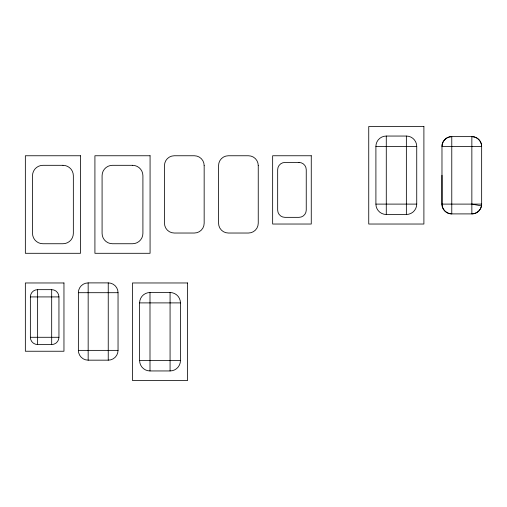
<?xml version="1.0" encoding="UTF-8"?>
<svg xmlns="http://www.w3.org/2000/svg" width="507" height="507" viewBox="0 0 507 507"><rect width="100%" height="100%" fill="white"/><g stroke="black" fill="none" stroke-linecap="round" stroke-linejoin="round"><path stroke-width="0.76" d="M88.167 360.173L88.167 282.893L108.245 282.893A9.798 9.798 0 0 1 118.042 292.697L118.042 350.369A9.798 9.798 0 0 1 108.245 360.166L88.167 360.173A9.798 9.798 0 0 1 78.37 350.369L78.37 292.697A9.798 9.798 0 0 1 88.167 282.9M441.977 204.106L481.65 204.106A9.798 9.798 0 0 1 471.852 213.903L471.852 136.63A9.798 9.798 0 0 1 481.65 146.428L441.977 146.428A9.798 9.798 0 0 1 451.775 136.63L451.775 213.903A9.798 9.798 0 0 1 441.977 204.106L441.977 146.428C441.838 141.193 446.54 136.497 451.775 136.63L471.852 136.63C477.068 136.497 481.751 141.155 481.65 146.371L481.65 204.106C481.777 209.334 477.093 214.043 471.852 213.903L451.775 213.903C446.54 214.036 441.838 209.34 441.977 204.106L441.977 175.264M386.283 136.053L406.361 136.053A10.374 10.374 0 0 1 416.735 146.428L416.735 204.106A10.374 10.374 0 0 1 406.361 214.48L386.283 214.48A10.374 10.374 0 0 1 375.909 204.106L375.902 146.428A10.374 10.374 0 0 1 386.283 136.053L386.283 214.48M375.902 146.428L416.735 146.428M375.902 204.106L416.735 204.106M37.626 289.655L51.682 289.655A7.263 7.263 0 0 1 58.945 296.918L58.945 337.288A7.263 7.263 0 0 1 51.682 344.551L37.626 344.551A7.263 7.263 0 0 1 30.363 337.288L30.363 296.918A7.263 7.263 0 0 1 37.626 289.655L37.626 344.551M149.996 292.52L170.073 292.52A10.374 10.374 0 0 1 180.448 302.894L180.448 360.572A10.374 10.374 0 0 1 170.073 370.947L149.996 370.947A10.374 10.374 0 0 1 139.621 360.572L139.621 302.894A10.374 10.374 0 0 1 149.996 292.52L149.996 370.947M78.37 292.697L118.042 292.697M30.363 296.918L58.945 296.918M139.621 302.894L180.448 302.894M30.363 337.288L58.945 337.288M78.37 350.369L118.042 350.369M139.621 360.572L180.448 360.572M471.852 204.106L481.485 205.886M406.361 136.053L406.361 214.48M170.073 292.52L170.073 370.947M108.245 282.893L108.245 360.173M51.682 289.655L51.682 344.551M204.163 165.555L204.163 223.232A9.798 9.798 0 0 1 194.358 233.03L174.281 233.03A9.798 9.798 0 0 1 164.483 223.232L164.483 165.555A9.798 9.798 0 0 1 174.281 155.757L194.358 155.757A9.798 9.798 0 0 1 204.156 165.555M258.247 165.555L258.247 223.232A9.798 9.798 0 0 1 248.443 233.03L228.365 233.03A9.798 9.798 0 0 1 218.568 223.232L218.568 165.555A9.798 9.798 0 0 1 228.365 155.757L248.443 155.757A9.798 9.798 0 0 1 258.247 165.555M423.896 126.496L368.741 126.496L368.741 224.031L423.896 224.031L423.896 126.496M80.505 155.757L25.35 155.757L25.35 253.297L80.505 253.297L80.505 155.757M150.072 155.757L94.917 155.757L94.917 253.297L150.072 253.297L150.072 155.757M311.266 155.757L272.652 155.757L272.652 224.031L311.266 224.031L311.266 155.757M298.984 162.449L284.934 162.449A7.263 7.263 0 0 0 277.671 169.712L277.671 210.082A7.263 7.263 0 0 0 284.934 217.345L298.984 217.345A7.263 7.263 0 0 0 306.247 210.082L306.247 169.712A7.263 7.263 0 0 0 298.984 162.449M62.969 165.314L42.892 165.314A10.374 10.374 0 0 0 32.518 175.688L32.518 233.366A10.374 10.374 0 0 0 42.892 243.74L62.969 243.74A10.374 10.374 0 0 0 73.344 233.366L73.344 175.688A10.374 10.374 0 0 0 62.969 165.314M132.536 165.314L112.459 165.314A10.374 10.374 0 0 0 102.084 175.688L102.084 233.366A10.374 10.374 0 0 0 112.459 243.74L132.536 243.74A10.374 10.374 0 0 0 142.911 233.366L142.911 175.688A10.374 10.374 0 0 0 132.536 165.314M63.958 282.969L25.35 282.969L25.35 351.243L63.958 351.243L63.958 282.969M187.615 282.969L132.454 282.969L132.454 380.504L187.615 380.504L187.615 282.969"/></g></svg>
